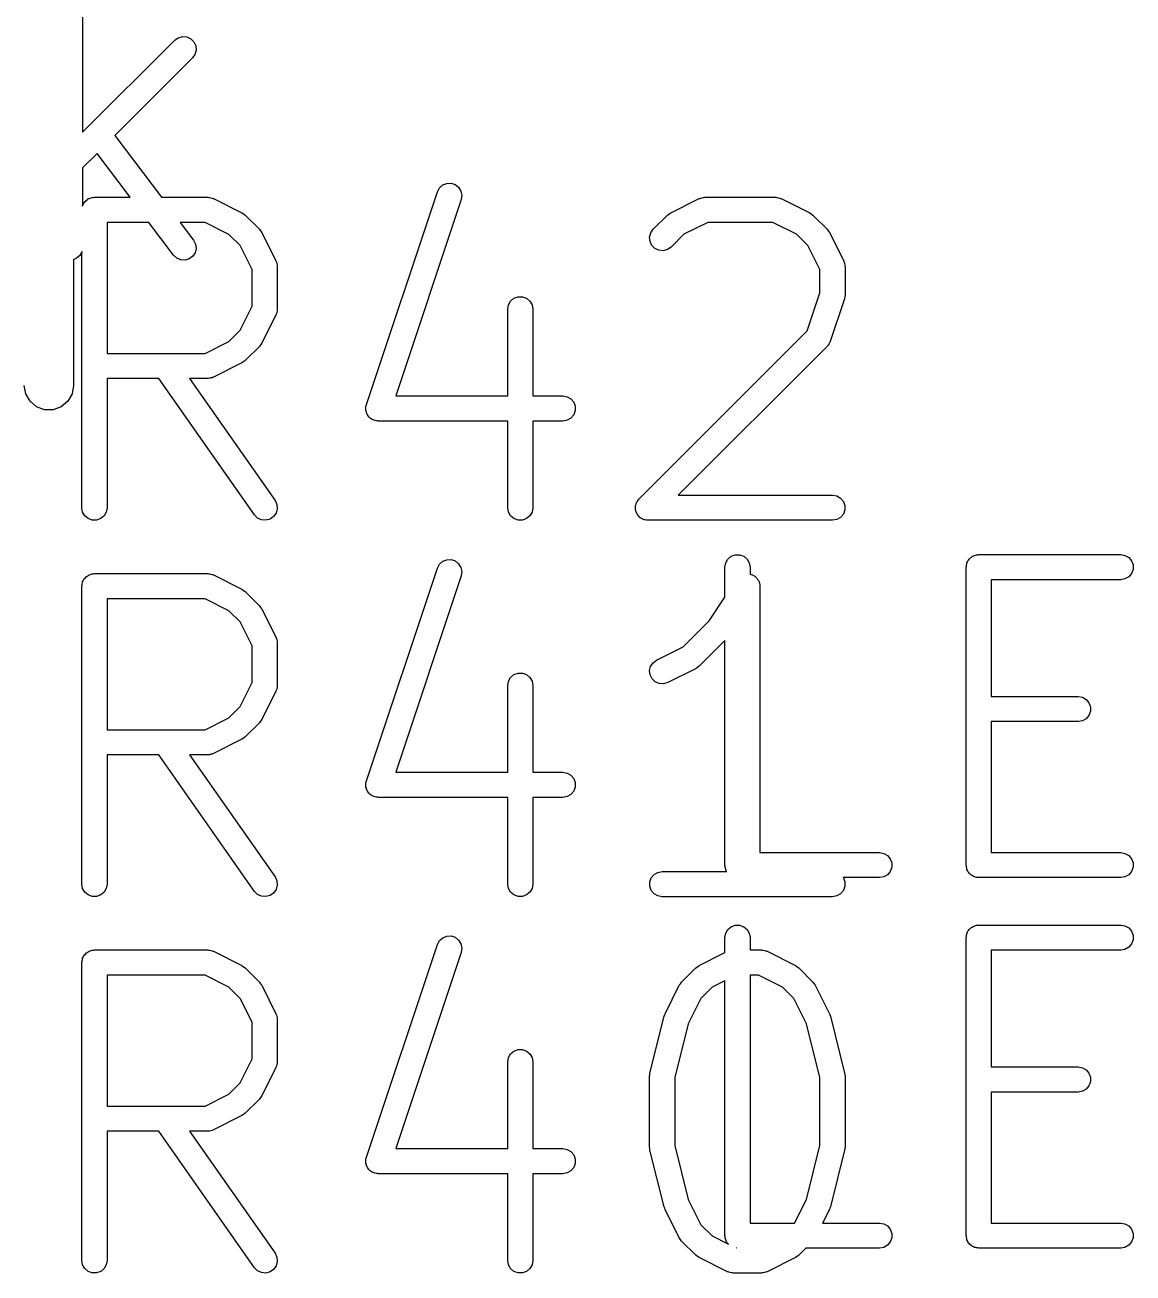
# Model space of a CAD drawing. Extents: x -2.2 to 86.5, y -78.6 to 9.2.
# Drawn here: x 64.9 to 69.39, y -46.09 to -41.04 of the extents above; entities that cross this region are included whole.
import ezdxf

# ---------------------------------------------------------------- set-up
doc = ezdxf.new("R2010")
doc.units = 0
doc.header["$MEASUREMENT"] = 0
doc.layers.add('BLACK', color=7, linetype='CONTINUOUS')

msp = doc.modelspace()

# ---------------------------------------------------------------- linework, layer by layer
at = {"layer": 'Black'}
for p, q in [((65.1362, -40.9933), (65.1362, -41.4752)), ((65.5235, -41.0922), (65.5405, -41.0876)), ((65.5405, -41.0876), (65.5581, -41.0891)), ((65.1362, -41.4752), (65.5091, -41.1023)), ((65.5091, -41.1023), (65.5235, -41.0922)), ((65.5581, -41.0891), (65.5741, -41.0966)), ((65.5741, -41.0966), (65.5866, -41.1091)), ((65.5866, -41.1091), (65.594, -41.1251)), ((65.594, -41.1251), (65.5956, -41.1426)), ((65.5809, -41.1741), (65.2673, -41.4877)), ((65.591, -41.1597), (65.5809, -41.1741)), ((65.5956, -41.1426), (65.591, -41.1597)), ((65.2673, -41.4877), (65.4553, -41.7382)), ((65.1948, -41.5603), (65.1362, -41.6189)), ((65.3283, -41.7382), (65.1948, -41.5603)), ((65.1362, -41.6189), (65.1362, -41.7738)), ((66.5808, -41.7), (66.594, -41.6883)), ((66.594, -41.6883), (66.6104, -41.6818)), ((66.6104, -41.6818), (66.628, -41.6813)), ((66.628, -41.6813), (66.6448, -41.6869)), ((66.6448, -41.6869), (66.6586, -41.6979)), ((65.1589, -41.7451), (65.163, -41.7435)), ((65.163, -41.7435), (65.1669, -41.7413)), ((65.1669, -41.7413), (65.1713, -41.7405)), ((65.1713, -41.7405), (65.1754, -41.739)), ((65.1754, -41.739), (65.1799, -41.739)), ((65.1799, -41.739), (65.1843, -41.7382)), ((65.1843, -41.7382), (65.3283, -41.7382)), ((65.4553, -41.7382), (65.6439, -41.7382)), ((65.6439, -41.7382), (65.6468, -41.7388)), ((65.6468, -41.7388), (65.6497, -41.7386)), ((65.6497, -41.7386), (65.6554, -41.7403)), ((65.6554, -41.7403), (65.6613, -41.7413)), ((65.6613, -41.7413), (65.6638, -41.7428)), ((65.6638, -41.7428), (65.6666, -41.7436)), ((65.6666, -41.7436), (65.7815, -41.8011)), ((66.2851, -42.5773), (66.5724, -41.7155)), ((66.5724, -41.7155), (66.5808, -41.7)), ((66.6586, -41.6979), (66.6678, -41.7129)), ((66.6678, -41.7129), (66.6714, -41.7302)), ((66.6714, -41.7302), (66.6688, -41.7477)), ((67.5171, -41.8011), (67.632, -41.7436)), ((67.632, -41.7436), (67.6348, -41.7428)), ((67.6348, -41.7428), (67.6373, -41.7413)), ((67.6373, -41.7413), (67.6432, -41.7403)), ((67.6432, -41.7403), (67.6489, -41.7386)), ((67.6489, -41.7386), (67.6518, -41.7388)), ((67.6518, -41.7388), (67.6547, -41.7382)), ((67.6547, -41.7382), (67.942, -41.7382)), ((67.942, -41.7382), (67.9449, -41.7388)), ((67.9449, -41.7388), (67.9478, -41.7386)), ((67.9478, -41.7386), (67.9535, -41.7403)), ((67.9535, -41.7403), (67.9594, -41.7413)), ((67.9594, -41.7413), (67.9619, -41.7428)), ((67.9619, -41.7428), (67.9647, -41.7436)), ((67.9647, -41.7436), (68.0796, -41.8011)), ((65.1362, -41.7738), (65.1365, -41.7717)), ((65.1365, -41.7717), (65.1387, -41.7678)), ((65.1387, -41.7678), (65.1403, -41.7636)), ((65.1403, -41.7636), (65.1431, -41.7602)), ((65.1431, -41.7602), (65.1453, -41.7564)), ((65.1453, -41.7564), (65.1488, -41.7535)), ((65.1488, -41.7535), (65.1516, -41.7501)), ((65.1516, -41.7501), (65.1555, -41.7479)), ((65.1555, -41.7479), (65.1589, -41.7451)), ((66.6688, -41.7477), (66.4038, -42.5426)), ((65.4045, -41.8398), (65.2351, -41.8398)), ((65.2351, -41.8398), (65.2351, -42.3702)), ((65.5043, -41.973), (65.4045, -41.8398)), ((65.5315, -41.8398), (65.5856, -41.9121)), ((65.6319, -41.8398), (65.5315, -41.8398)), ((65.7287, -41.8883), (65.6319, -41.8398)), ((65.7815, -41.8011), (65.788, -41.8059)), ((65.788, -41.8059), (65.7947, -41.8106)), ((65.7947, -41.8106), (65.8522, -41.868)), ((67.4464, -41.868), (67.5039, -41.8106)), ((67.5039, -41.8106), (67.5106, -41.8059)), ((67.5106, -41.8059), (67.5171, -41.8011)), ((67.6667, -41.8398), (67.5699, -41.8882)), ((67.93, -41.8398), (67.6667, -41.8398)), ((68.0268, -41.8882), (67.93, -41.8398)), ((68.0796, -41.8011), (68.0861, -41.8059)), ((68.0861, -41.8059), (68.0928, -41.8106)), ((68.0928, -41.8106), (68.1503, -41.868)), ((65.7745, -41.934), (65.7287, -41.8883)), ((65.8522, -41.868), (65.8568, -41.8747)), ((65.8568, -41.8747), (65.8617, -41.8812)), ((65.8617, -41.8812), (65.9191, -41.9961)), ((67.4318, -41.8995), (67.4363, -41.8825)), ((67.4363, -41.8825), (67.4464, -41.868)), ((67.5699, -41.8882), (67.5183, -41.9399)), ((68.0726, -41.934), (68.0268, -41.8882)), ((68.1503, -41.868), (68.1549, -41.8747)), ((68.1549, -41.8747), (68.1598, -41.8812)), ((68.1598, -41.8812), (68.2172, -41.9961)), ((65.5856, -41.9121), (65.5936, -41.9278)), ((65.5957, -41.9453), (65.5917, -41.9625)), ((65.5936, -41.9278), (65.5957, -41.9453)), ((65.8229, -42.0308), (65.7745, -41.934)), ((67.4333, -41.9171), (67.4318, -41.8995)), ((67.4407, -41.9331), (67.4333, -41.9171)), ((67.4532, -41.9456), (67.4407, -41.9331)), ((67.4692, -41.953), (67.4532, -41.9456)), ((67.5183, -41.9399), (67.5038, -41.95)), ((68.121, -42.0308), (68.0726, -41.934)), ((65.1108, -41.9865), (65.1, -41.9905)), ((65.1, -41.9905), (65.1, -42.5)), ((65.1243, -41.9752), (65.1108, -41.9865)), ((65.1331, -41.9599), (65.1243, -41.9752)), ((65.1335, -41.9578), (65.1331, -41.9599)), ((65.1335, -42.9955), (65.1335, -41.9578)), ((65.5172, -41.9851), (65.5043, -41.973)), ((65.5334, -41.992), (65.5172, -41.9851)), ((65.5511, -41.993), (65.5334, -41.992)), ((65.5679, -41.9879), (65.5511, -41.993)), ((65.5821, -41.9773), (65.5679, -41.9879)), ((65.5917, -41.9625), (65.5821, -41.9773)), ((65.9191, -41.9961), (65.92, -41.9989)), ((67.4868, -41.9546), (67.4692, -41.953)), ((67.5038, -41.95), (67.4868, -41.9546)), ((68.2172, -41.9961), (68.2181, -41.9989)), ((65.8229, -42.1792), (65.8229, -42.0308)), ((65.92, -41.9989), (65.9214, -42.0015)), ((65.9214, -42.0015), (65.9225, -42.0073)), ((65.9225, -42.0073), (65.9242, -42.013)), ((65.9242, -42.013), (65.924, -42.016)), ((65.924, -42.016), (65.9245, -42.0189)), ((65.9245, -42.0189), (65.9245, -42.1912)), ((68.121, -42.1255), (68.121, -42.0308)), ((68.2181, -41.9989), (68.2195, -42.0015)), ((68.2195, -42.0015), (68.2206, -42.0073)), ((68.2206, -42.0073), (68.2223, -42.013)), ((68.2223, -42.013), (68.2221, -42.016)), ((68.2221, -42.016), (68.2226, -42.0189)), ((68.2226, -42.0189), (68.2226, -42.1338)), ((66.8689, -42.1586), (66.8824, -42.1472)), ((66.8824, -42.1472), (66.899, -42.1412)), ((66.899, -42.1412), (66.9167, -42.1412)), ((66.9167, -42.1412), (66.9332, -42.1472)), ((66.9332, -42.1472), (66.9467, -42.1586)), ((68.0699, -42.2787), (68.121, -42.1255)), ((68.2212, -42.1418), (68.22, -42.1498)), ((68.2226, -42.1338), (68.2212, -42.1418)), ((65.7745, -42.276), (65.8229, -42.1792)), ((65.9242, -42.197), (65.9225, -42.2027)), ((65.9245, -42.1912), (65.924, -42.1941)), ((65.924, -42.1941), (65.9242, -42.197)), ((66.857, -42.1912), (66.8601, -42.1738)), ((66.857, -42.5426), (66.857, -42.1912)), ((66.8601, -42.1738), (66.8689, -42.1586)), ((66.9467, -42.1586), (66.9556, -42.1738)), ((66.9556, -42.1738), (66.9586, -42.1912)), ((66.9586, -42.1912), (66.9586, -42.5426)), ((68.22, -42.1498), (68.1625, -42.3222)), ((65.9191, -42.2139), (65.8617, -42.3288)), ((65.92, -42.2111), (65.9191, -42.2139)), ((65.9214, -42.2086), (65.92, -42.2111)), ((65.9225, -42.2027), (65.9214, -42.2086)), ((65.7287, -42.3218), (65.7745, -42.276)), ((67.389, -42.9596), (68.0699, -42.2787)), ((65.6319, -42.3702), (65.7287, -42.3218)), ((65.8522, -42.342), (65.7947, -42.3995)), ((65.8568, -42.3354), (65.8522, -42.342)), ((65.8617, -42.3288), (65.8568, -42.3354)), ((68.1503, -42.342), (67.5475, -42.9447)), ((68.1519, -42.3396), (68.1503, -42.342)), ((68.1541, -42.3377), (68.1519, -42.3396)), ((68.157, -42.3325), (68.1541, -42.3377)), ((68.1604, -42.3276), (68.157, -42.3325)), ((68.1611, -42.3248), (68.1604, -42.3276)), ((68.1625, -42.3222), (68.1611, -42.3248)), ((65.2351, -42.3702), (65.6319, -42.3702)), ((65.7947, -42.3995), (65.7881, -42.4041)), ((65.7815, -42.409), (65.6666, -42.4665)), ((65.7881, -42.4041), (65.7815, -42.409)), ((64.906, -42.5342), (64.9, -42.5)), ((65.1, -42.5), (65.094, -42.5342)), ((65.4451, -42.4718), (65.2351, -42.4718)), ((65.2351, -42.4718), (65.2351, -42.9955)), ((65.8321, -43.0247), (65.4451, -42.4718)), ((65.6439, -42.4718), (65.5691, -42.4718)), ((65.5691, -42.4718), (65.9153, -42.9664)), ((65.6468, -42.4713), (65.6439, -42.4718)), ((65.6497, -42.4715), (65.6468, -42.4713)), ((65.6554, -42.4698), (65.6497, -42.4715)), ((65.6613, -42.4688), (65.6554, -42.4698)), ((65.6638, -42.4673), (65.6613, -42.4688)), ((65.6666, -42.4665), (65.6638, -42.4673)), ((64.9234, -42.5643), (64.906, -42.5342)), ((65.094, -42.5342), (65.0766, -42.5643)), ((66.4038, -42.5426), (66.857, -42.5426)), ((66.9586, -42.5426), (67.0802, -42.5426)), ((67.0802, -42.5426), (67.0976, -42.5456)), ((67.0976, -42.5456), (67.1128, -42.5545)), ((64.95, -42.5866), (64.9234, -42.5643)), ((64.9826, -42.5985), (64.95, -42.5866)), ((65.0174, -42.5985), (64.9826, -42.5985)), ((65.05, -42.5866), (65.0174, -42.5985)), ((65.0766, -42.5643), (65.05, -42.5866)), ((66.2825, -42.5948), (66.2833, -42.5897)), ((66.2833, -42.5984), (66.2825, -42.5948)), ((66.2833, -42.5846), (66.2846, -42.581)), ((66.2833, -42.5897), (66.2833, -42.5846)), ((66.2833, -42.6022), (66.2833, -42.5984)), ((66.285, -42.607), (66.2833, -42.6022)), ((66.2846, -42.581), (66.2851, -42.5773)), ((67.1128, -42.5545), (67.1242, -42.568)), ((67.1242, -42.568), (67.1302, -42.5846)), ((67.1302, -42.6022), (67.1242, -42.6188)), ((67.1302, -42.5846), (67.1302, -42.6022)), ((66.2861, -42.6121), (66.285, -42.607)), ((66.288, -42.6153), (66.2861, -42.6121)), ((66.2893, -42.6188), (66.288, -42.6153)), ((66.2926, -42.6227), (66.2893, -42.6188)), ((66.2953, -42.6271), (66.2926, -42.6227)), ((66.2982, -42.6294), (66.2953, -42.6271)), ((66.3007, -42.6323), (66.2982, -42.6294)), ((66.3051, -42.6349), (66.3007, -42.6323)), ((66.3091, -42.6381), (66.3051, -42.6349)), ((66.3127, -42.6392), (66.3091, -42.6381)), ((66.3159, -42.6411), (66.3127, -42.6392)), ((66.321, -42.642), (66.3159, -42.6411)), ((66.3259, -42.6436), (66.321, -42.642)), ((66.3296, -42.6435), (66.3259, -42.6436)), ((66.3333, -42.6442), (66.3296, -42.6435)), ((66.857, -42.6442), (66.3333, -42.6442)), ((66.857, -42.9955), (66.857, -42.6442)), ((67.0802, -42.6442), (66.9586, -42.6442)), ((66.9586, -42.6442), (66.9586, -42.9955)), ((67.0976, -42.6411), (67.0802, -42.6442)), ((67.1128, -42.6323), (67.0976, -42.6411)), ((67.1242, -42.6188), (67.1128, -42.6323)), ((67.5475, -42.9447), (68.1718, -42.9447)), ((68.1718, -42.9447), (68.1892, -42.9478)), ((68.1892, -42.9478), (68.2044, -42.9566)), ((68.2044, -42.9566), (68.2158, -42.9701)), ((65.1365, -43.0129), (65.1335, -42.9955)), ((65.2351, -42.9955), (65.232, -43.0129)), ((65.9153, -42.9664), (65.9228, -42.9824)), ((65.9243, -43), (65.9197, -43.017)), ((65.9228, -42.9824), (65.9243, -43)), ((66.8601, -43.0129), (66.857, -42.9955)), ((66.9586, -42.9955), (66.9556, -43.0129)), ((67.3743, -42.9911), (67.3749, -42.989)), ((67.3749, -42.9977), (67.3743, -42.9911)), ((67.3749, -42.9867), (67.3771, -42.9805)), ((67.3749, -42.989), (67.3749, -42.9867)), ((67.3749, -43.0044), (67.3749, -42.9977)), ((67.3756, -43.0065), (67.3749, -43.0044)), ((67.3758, -43.0087), (67.3756, -43.0065)), ((67.3771, -42.9805), (67.3789, -42.9741)), ((67.3789, -42.9741), (67.3801, -42.9723)), ((67.3801, -42.9723), (67.3809, -42.9701)), ((67.3809, -42.9701), (67.3852, -42.9651)), ((67.3852, -42.9651), (67.389, -42.9596)), ((68.2158, -42.9701), (68.2218, -42.9867)), ((68.2218, -43.0044), (68.2158, -43.0209)), ((68.2218, -42.9867), (68.2218, -43.0044)), ((65.1453, -43.0282), (65.1365, -43.0129)), ((65.1589, -43.0395), (65.1453, -43.0282)), ((65.1754, -43.0456), (65.1589, -43.0395)), ((65.1931, -43.0456), (65.1754, -43.0456)), ((65.2097, -43.0395), (65.1931, -43.0456)), ((65.2232, -43.0282), (65.2097, -43.0395)), ((65.232, -43.0129), (65.2232, -43.0282)), ((65.8445, -43.0372), (65.8321, -43.0247)), ((65.8605, -43.0446), (65.8445, -43.0372)), ((65.8781, -43.0462), (65.8605, -43.0446)), ((65.8952, -43.0416), (65.8781, -43.0462)), ((65.9096, -43.0315), (65.8952, -43.0416)), ((65.9197, -43.017), (65.9096, -43.0315)), ((66.8689, -43.0282), (66.8601, -43.0129)), ((66.8824, -43.0395), (66.8689, -43.0282)), ((66.899, -43.0456), (66.8824, -43.0395)), ((66.9167, -43.0456), (66.899, -43.0456)), ((66.9332, -43.0395), (66.9167, -43.0456)), ((66.9467, -43.0282), (66.9332, -43.0395)), ((66.9556, -43.0129), (66.9467, -43.0282)), ((67.3786, -43.0147), (67.3758, -43.0087)), ((67.3809, -43.0209), (67.3786, -43.0147)), ((67.3823, -43.0227), (67.3809, -43.0209)), ((67.3833, -43.0247), (67.3823, -43.0227)), ((67.388, -43.0294), (67.3833, -43.0247)), ((67.3923, -43.0345), (67.388, -43.0294)), ((67.3942, -43.0356), (67.3923, -43.0345)), ((67.3958, -43.0372), (67.3942, -43.0356)), ((67.4018, -43.04), (67.3958, -43.0372)), ((67.4075, -43.0433), (67.4018, -43.04)), ((67.4097, -43.0437), (67.4075, -43.0433)), ((67.4118, -43.0446), (67.4097, -43.0437)), ((67.4184, -43.0452), (67.4118, -43.0446)), ((67.4249, -43.0463), (67.4184, -43.0452)), ((68.1718, -43.0463), (67.4249, -43.0463)), ((68.1892, -43.0433), (68.1718, -43.0463)), ((68.2044, -43.0345), (68.1892, -43.0433)), ((68.2158, -43.0209), (68.2044, -43.0345)), ((66.594, -43.2123), (66.6104, -43.2058)), ((66.6104, -43.2058), (66.628, -43.2053)), ((66.628, -43.2053), (66.6448, -43.2109)), ((67.7395, -43.2187), (67.7483, -43.2034)), ((67.7483, -43.2034), (67.7619, -43.1921)), ((67.7619, -43.1921), (67.7784, -43.186)), ((67.7784, -43.186), (67.7961, -43.186)), ((67.7961, -43.186), (67.8127, -43.1921)), ((67.8127, -43.1921), (67.8262, -43.2034)), ((67.8262, -43.2034), (67.835, -43.2187)), ((68.72, -43.2106), (68.7228, -43.2072)), ((68.7228, -43.2072), (68.725, -43.2034)), ((68.725, -43.2034), (68.7284, -43.2005)), ((68.7284, -43.2005), (68.7313, -43.1971)), ((68.7313, -43.1971), (68.7351, -43.1949)), ((68.7351, -43.1949), (68.7386, -43.1921)), ((68.7386, -43.1921), (68.7427, -43.1905)), ((68.7427, -43.1905), (68.7466, -43.1883)), ((68.7466, -43.1883), (68.751, -43.1875)), ((68.751, -43.1875), (68.7551, -43.186)), ((68.7551, -43.186), (68.7596, -43.186)), ((68.7596, -43.186), (68.764, -43.1852)), ((68.764, -43.1852), (69.3385, -43.1852)), ((69.3385, -43.1852), (69.3559, -43.1883)), ((69.3559, -43.1883), (69.3711, -43.1971)), ((69.3711, -43.1971), (69.3825, -43.2106)), ((66.2851, -44.1013), (66.5724, -43.2395)), ((66.5724, -43.2395), (66.5808, -43.224)), ((66.5808, -43.224), (66.594, -43.2123)), ((66.6448, -43.2109), (66.6586, -43.2219)), ((66.6586, -43.2219), (66.6678, -43.2369)), ((66.6678, -43.2369), (66.6714, -43.2542)), ((66.6714, -43.2542), (66.6688, -43.2717)), ((67.7365, -43.236), (67.7395, -43.2187)), ((67.7365, -43.3574), (67.7365, -43.236)), ((67.835, -43.2187), (67.8381, -43.236)), ((67.8381, -43.236), (67.8381, -43.2638)), ((68.7132, -43.236), (68.7139, -43.2317)), ((68.7132, -44.4425), (68.7132, -43.236)), ((68.7139, -43.2272), (68.7154, -43.2231)), ((68.7139, -43.2317), (68.7139, -43.2272)), ((68.7154, -43.2231), (68.7162, -43.2187)), ((68.7162, -43.2187), (68.7184, -43.2148)), ((68.7184, -43.2148), (68.72, -43.2106)), ((69.3825, -43.2106), (69.3885, -43.2272)), ((69.3885, -43.2449), (69.3825, -43.2614)), ((69.3885, -43.2272), (69.3885, -43.2449)), ((65.1335, -43.313), (65.1342, -43.3087)), ((65.1342, -43.3042), (65.1358, -43.3001)), ((65.1342, -43.3087), (65.1342, -43.3042)), ((65.1358, -43.3001), (65.1365, -43.2957)), ((65.1365, -43.2957), (65.1387, -43.2918)), ((65.1387, -43.2918), (65.1403, -43.2876)), ((65.1403, -43.2876), (65.1431, -43.2842)), ((65.1431, -43.2842), (65.1453, -43.2804)), ((65.1453, -43.2804), (65.1488, -43.2775)), ((65.1488, -43.2775), (65.1516, -43.2741)), ((65.1516, -43.2741), (65.1555, -43.2719)), ((65.1555, -43.2719), (65.1589, -43.2691)), ((65.1589, -43.2691), (65.163, -43.2675)), ((65.163, -43.2675), (65.1669, -43.2653)), ((65.1669, -43.2653), (65.1713, -43.2645)), ((65.1713, -43.2645), (65.1754, -43.263)), ((65.1754, -43.263), (65.1799, -43.263)), ((65.1799, -43.263), (65.1843, -43.2622)), ((65.1843, -43.2622), (65.6439, -43.2622)), ((65.6439, -43.2622), (65.6468, -43.2628)), ((65.6468, -43.2628), (65.6497, -43.2626)), ((65.6497, -43.2626), (65.6554, -43.2643)), ((65.6554, -43.2643), (65.6613, -43.2653)), ((65.6613, -43.2653), (65.6638, -43.2668)), ((65.6638, -43.2668), (65.6666, -43.2676)), ((65.6666, -43.2676), (65.7815, -43.3251)), ((66.6688, -43.2717), (66.4038, -44.0666)), ((67.8381, -43.2638), (67.8416, -43.2651)), ((67.8416, -43.2651), (67.8475, -43.2665)), ((67.8475, -43.2665), (67.8498, -43.2681)), ((67.8498, -43.2681), (67.8525, -43.2691)), ((67.8525, -43.2691), (67.8571, -43.273)), ((67.8571, -43.273), (67.8622, -43.2763)), ((67.8622, -43.2763), (67.8638, -43.2786)), ((67.8638, -43.2786), (67.866, -43.2804)), ((67.866, -43.2804), (67.869, -43.2856)), ((67.869, -43.2856), (67.8726, -43.2905)), ((67.8726, -43.2905), (67.8734, -43.2932)), ((67.8734, -43.2932), (67.8748, -43.2957)), ((67.8748, -43.2957), (67.8759, -43.3016)), ((67.8759, -43.3016), (67.8776, -43.3075)), ((67.8776, -43.3075), (67.8774, -43.3103)), ((67.8774, -43.3103), (67.8779, -43.313)), ((69.3385, -43.2868), (68.8148, -43.2868)), ((68.8148, -43.2868), (68.8148, -43.7598)), ((69.3559, -43.2838), (69.3385, -43.2868)), ((69.3711, -43.275), (69.3559, -43.2838)), ((69.3825, -43.2614), (69.3711, -43.275)), ((65.1335, -44.5195), (65.1335, -43.313)), ((65.7815, -43.3251), (65.788, -43.3299)), ((65.788, -43.3299), (65.7947, -43.3346)), ((65.7947, -43.3346), (65.8522, -43.392)), ((67.6727, -43.453), (67.7365, -43.3574)), ((67.8779, -43.313), (67.8779, -44.3917)), ((65.2351, -43.3638), (65.2351, -43.8942)), ((65.6319, -43.3638), (65.2351, -43.3638)), ((65.7287, -43.4123), (65.6319, -43.3638)), ((65.7745, -43.458), (65.7287, -43.4123)), ((65.8522, -43.392), (65.8568, -43.3987)), ((65.8568, -43.3987), (65.8617, -43.4052)), ((65.8617, -43.4052), (65.9191, -43.5201)), ((65.8229, -43.5548), (65.7745, -43.458)), ((67.5672, -43.5586), (67.6727, -43.453)), ((65.8229, -43.7032), (65.8229, -43.5548)), ((65.9191, -43.5201), (65.92, -43.5229)), ((65.92, -43.5229), (65.9214, -43.5255)), ((65.9214, -43.5255), (65.9225, -43.5313)), ((65.9225, -43.5313), (65.9242, -43.537)), ((65.9242, -43.537), (65.924, -43.54)), ((65.924, -43.54), (65.9245, -43.5429)), ((65.9245, -43.5429), (65.9245, -43.7152)), ((67.4596, -43.6123), (67.5672, -43.5586)), ((67.7365, -43.533), (67.6332, -43.6362)), ((67.7365, -44.4425), (67.7365, -43.533)), ((67.4455, -43.6228), (67.4596, -43.6123)), ((66.8824, -43.6712), (66.899, -43.6652)), ((66.899, -43.6652), (66.9167, -43.6652)), ((66.9167, -43.6652), (66.9332, -43.6712)), ((67.4316, -43.6547), (67.4357, -43.6376)), ((67.4337, -43.6722), (67.4316, -43.6547)), ((67.4357, -43.6376), (67.4455, -43.6228)), ((67.62, -43.6457), (67.5051, -43.7032)), ((67.6265, -43.6409), (67.62, -43.6457)), ((67.6332, -43.6362), (67.6265, -43.6409)), ((65.7745, -43.8), (65.8229, -43.7032)), ((65.9245, -43.7152), (65.924, -43.7181)), ((66.857, -43.7152), (66.8601, -43.6978)), ((66.857, -44.0666), (66.857, -43.7152)), ((66.8601, -43.6978), (66.8689, -43.6826)), ((66.8689, -43.6826), (66.8824, -43.6712)), ((66.9332, -43.6712), (66.9467, -43.6826)), ((66.9467, -43.6826), (66.9556, -43.6978)), ((66.9556, -43.6978), (66.9586, -43.7152)), ((66.9586, -43.7152), (66.9586, -44.0666)), ((67.4416, -43.688), (67.4337, -43.6722)), ((67.4544, -43.7002), (67.4416, -43.688)), ((67.4706, -43.7072), (67.4544, -43.7002)), ((67.4882, -43.7082), (67.4706, -43.7072)), ((67.5051, -43.7032), (67.4882, -43.7082)), ((65.9191, -43.7379), (65.8617, -43.8528)), ((65.92, -43.7351), (65.9191, -43.7379)), ((65.9214, -43.7326), (65.92, -43.7351)), ((65.9225, -43.7267), (65.9214, -43.7326)), ((65.9242, -43.721), (65.9225, -43.7267)), ((65.924, -43.7181), (65.9242, -43.721)), ((68.8148, -43.7598), (69.1661, -43.7598)), ((69.1661, -43.7598), (69.1835, -43.7628)), ((69.1835, -43.7628), (69.1988, -43.7717)), ((65.7287, -43.8458), (65.7745, -43.8)), ((69.1988, -43.7717), (69.2101, -43.7852)), ((69.2101, -43.7852), (69.2161, -43.8017)), ((69.2161, -43.8017), (69.2161, -43.8194)), ((65.6319, -43.8942), (65.7287, -43.8458)), ((65.8522, -43.866), (65.7947, -43.9235)), ((65.8568, -43.8594), (65.8522, -43.866)), ((65.8617, -43.8528), (65.8568, -43.8594)), ((69.1661, -43.8614), (68.8148, -43.8614)), ((68.8148, -43.8614), (68.8148, -44.3917)), ((69.1835, -43.8583), (69.1661, -43.8614)), ((69.1988, -43.8495), (69.1835, -43.8583)), ((69.2101, -43.836), (69.1988, -43.8495)), ((69.2161, -43.8194), (69.2101, -43.836)), ((65.2351, -43.8942), (65.6319, -43.8942)), ((65.7815, -43.933), (65.6666, -43.9905)), ((65.7881, -43.9281), (65.7815, -43.933)), ((65.7947, -43.9235), (65.7881, -43.9281)), ((65.4451, -43.9958), (65.2351, -43.9958)), ((65.2351, -43.9958), (65.2351, -44.5195)), ((65.8321, -44.5487), (65.4451, -43.9958)), ((65.6439, -43.9958), (65.5691, -43.9958)), ((65.5691, -43.9958), (65.9153, -44.4904)), ((65.6468, -43.9953), (65.6439, -43.9958)), ((65.6497, -43.9955), (65.6468, -43.9953)), ((65.6554, -43.9938), (65.6497, -43.9955)), ((65.6613, -43.9928), (65.6554, -43.9938)), ((65.6638, -43.9913), (65.6613, -43.9928)), ((65.6666, -43.9905), (65.6638, -43.9913)), ((66.4038, -44.0666), (66.857, -44.0666)), ((66.9586, -44.0666), (67.0802, -44.0666)), ((67.0802, -44.0666), (67.0976, -44.0696)), ((66.2825, -44.1188), (66.2833, -44.1137)), ((66.2833, -44.1224), (66.2825, -44.1188)), ((66.2833, -44.1086), (66.2846, -44.105)), ((66.2833, -44.1137), (66.2833, -44.1086)), ((66.2846, -44.105), (66.2851, -44.1013)), ((67.0976, -44.0696), (67.1128, -44.0785)), ((67.1128, -44.0785), (67.1242, -44.092)), ((67.1242, -44.092), (67.1302, -44.1086)), ((67.1302, -44.1086), (67.1302, -44.1262)), ((66.2833, -44.1262), (66.2833, -44.1224)), ((66.285, -44.131), (66.2833, -44.1262)), ((66.2861, -44.1361), (66.285, -44.131)), ((66.288, -44.1393), (66.2861, -44.1361)), ((66.2893, -44.1428), (66.288, -44.1393)), ((66.2926, -44.1467), (66.2893, -44.1428)), ((66.2953, -44.1511), (66.2926, -44.1467)), ((66.2982, -44.1534), (66.2953, -44.1511)), ((66.3007, -44.1563), (66.2982, -44.1534)), ((66.3051, -44.1589), (66.3007, -44.1563)), ((66.3091, -44.1621), (66.3051, -44.1589)), ((66.3127, -44.1632), (66.3091, -44.1621)), ((66.3159, -44.1651), (66.3127, -44.1632)), ((66.321, -44.166), (66.3159, -44.1651)), ((66.3259, -44.1676), (66.321, -44.166)), ((66.3296, -44.1675), (66.3259, -44.1676)), ((66.3333, -44.1682), (66.3296, -44.1675)), ((66.857, -44.1682), (66.3333, -44.1682)), ((66.857, -44.5195), (66.857, -44.1682)), ((67.0802, -44.1682), (66.9586, -44.1682)), ((66.9586, -44.1682), (66.9586, -44.5195)), ((67.0976, -44.1651), (67.0802, -44.1682)), ((67.1128, -44.1563), (67.0976, -44.1651)), ((67.1242, -44.1428), (67.1128, -44.1563)), ((67.1302, -44.1262), (67.1242, -44.1428)), ((67.8779, -44.3917), (68.3618, -44.3917)), ((68.3618, -44.3917), (68.3792, -44.3948)), ((68.3792, -44.3948), (68.3944, -44.4036)), ((68.3944, -44.4036), (68.4058, -44.4171)), ((68.4058, -44.4171), (68.4118, -44.4337)), ((68.8148, -44.3917), (69.3385, -44.3917)), ((69.3385, -44.3917), (69.3559, -44.3948)), ((69.3559, -44.3948), (69.3711, -44.4036)), ((69.3711, -44.4036), (69.3825, -44.4171)), ((69.3825, -44.4171), (69.3885, -44.4337)), ((67.4497, -44.4806), (67.465, -44.4718)), ((67.465, -44.4718), (67.4824, -44.4687)), ((67.4824, -44.4687), (67.7439, -44.4687)), ((67.7372, -44.4469), (67.7365, -44.4425)), ((67.7372, -44.4514), (67.7372, -44.4469)), ((67.7388, -44.4555), (67.7372, -44.4514)), ((67.7395, -44.4599), (67.7388, -44.4555)), ((67.7417, -44.4638), (67.7395, -44.4599)), ((67.7433, -44.4679), (67.7417, -44.4638)), ((67.7439, -44.4687), (67.7433, -44.4679)), ((68.4058, -44.4679), (68.3944, -44.4815)), ((68.4118, -44.4514), (68.4058, -44.4679)), ((68.4118, -44.4337), (68.4118, -44.4514)), ((68.7139, -44.4469), (68.7132, -44.4425)), ((68.7139, -44.4514), (68.7139, -44.4469)), ((68.7154, -44.4555), (68.7139, -44.4514)), ((68.7162, -44.4599), (68.7154, -44.4555)), ((68.7184, -44.4638), (68.7162, -44.4599)), ((68.72, -44.4679), (68.7184, -44.4638)), ((68.7228, -44.4714), (68.72, -44.4679)), ((68.725, -44.4752), (68.7228, -44.4714)), ((69.3825, -44.4679), (69.3711, -44.4815)), ((69.3885, -44.4514), (69.3825, -44.4679)), ((69.3885, -44.4337), (69.3885, -44.4514)), ((65.1365, -44.5369), (65.1335, -44.5195)), ((65.2351, -44.5195), (65.232, -44.5369)), ((65.9153, -44.4904), (65.9228, -44.5064)), ((65.9243, -44.524), (65.9197, -44.541)), ((65.9228, -44.5064), (65.9243, -44.524)), ((66.8601, -44.5369), (66.857, -44.5195)), ((66.9586, -44.5195), (66.9556, -44.5369)), ((67.4323, -44.5107), (67.4384, -44.4941)), ((67.4323, -44.5284), (67.4323, -44.5107)), ((67.4384, -44.4941), (67.4497, -44.4806)), ((68.3618, -44.4933), (68.2151, -44.4933)), ((68.2151, -44.4933), (68.2158, -44.4941)), ((68.2158, -44.4941), (68.2218, -44.5107)), ((68.2218, -44.5107), (68.2218, -44.5284)), ((68.3792, -44.4903), (68.3618, -44.4933)), ((68.3944, -44.4815), (68.3792, -44.4903)), ((68.7284, -44.4781), (68.725, -44.4752)), ((68.7313, -44.4815), (68.7284, -44.4781)), ((68.7351, -44.4837), (68.7313, -44.4815)), ((68.7386, -44.4865), (68.7351, -44.4837)), ((68.7427, -44.4881), (68.7386, -44.4865)), ((68.7466, -44.4903), (68.7427, -44.4881)), ((68.751, -44.4911), (68.7466, -44.4903)), ((68.7551, -44.4926), (68.751, -44.4911)), ((68.7596, -44.4926), (68.7551, -44.4926)), ((68.764, -44.4933), (68.7596, -44.4926)), ((69.3385, -44.4933), (68.764, -44.4933)), ((69.3559, -44.4903), (69.3385, -44.4933)), ((69.3711, -44.4815), (69.3559, -44.4903)), ((65.1453, -44.5522), (65.1365, -44.5369)), ((65.1589, -44.5635), (65.1453, -44.5522)), ((65.1754, -44.5696), (65.1589, -44.5635)), ((65.1931, -44.5696), (65.1754, -44.5696)), ((65.2097, -44.5635), (65.1931, -44.5696)), ((65.2232, -44.5522), (65.2097, -44.5635)), ((65.232, -44.5369), (65.2232, -44.5522)), ((65.8445, -44.5612), (65.8321, -44.5487)), ((65.8605, -44.5686), (65.8445, -44.5612)), ((65.8781, -44.5702), (65.8605, -44.5686)), ((65.8952, -44.5656), (65.8781, -44.5702)), ((65.9096, -44.5555), (65.8952, -44.5656)), ((65.9197, -44.541), (65.9096, -44.5555)), ((66.8689, -44.5522), (66.8601, -44.5369)), ((66.8824, -44.5635), (66.8689, -44.5522)), ((66.899, -44.5696), (66.8824, -44.5635)), ((66.9167, -44.5696), (66.899, -44.5696)), ((66.9332, -44.5635), (66.9167, -44.5696)), ((66.9467, -44.5522), (66.9332, -44.5635)), ((66.9556, -44.5369), (66.9467, -44.5522)), ((67.4384, -44.5449), (67.4323, -44.5284)), ((67.4497, -44.5585), (67.4384, -44.5449)), ((67.465, -44.5673), (67.4497, -44.5585)), ((67.4824, -44.5703), (67.465, -44.5673)), ((68.1718, -44.5703), (67.4824, -44.5703)), ((68.1892, -44.5673), (68.1718, -44.5703)), ((68.2044, -44.5585), (68.1892, -44.5673)), ((68.2158, -44.5449), (68.2044, -44.5585)), ((68.2218, -44.5284), (68.2158, -44.5449)), ((67.7365, -44.736), (67.7395, -44.7187)), ((67.7395, -44.7187), (67.7483, -44.7034)), ((67.7483, -44.7034), (67.7619, -44.6921)), ((67.7619, -44.6921), (67.7784, -44.686)), ((67.7784, -44.686), (67.7961, -44.686)), ((67.7961, -44.686), (67.8127, -44.6921)), ((67.8127, -44.6921), (67.8262, -44.7034)), ((67.8262, -44.7034), (67.835, -44.7187)), ((67.835, -44.7187), (67.8381, -44.736)), ((68.7139, -44.7272), (68.7154, -44.7231)), ((68.7154, -44.7231), (68.7162, -44.7187)), ((68.7162, -44.7187), (68.7184, -44.7148)), ((68.7184, -44.7148), (68.72, -44.7106)), ((68.72, -44.7106), (68.7228, -44.7072)), ((68.7228, -44.7072), (68.725, -44.7034)), ((68.725, -44.7034), (68.7284, -44.7005)), ((68.7284, -44.7005), (68.7313, -44.6971)), ((68.7313, -44.6971), (68.7351, -44.6949)), ((68.7351, -44.6949), (68.7386, -44.6921)), ((68.7386, -44.6921), (68.7427, -44.6905)), ((68.7427, -44.6905), (68.7466, -44.6883)), ((68.7466, -44.6883), (68.751, -44.6875)), ((68.751, -44.6875), (68.7551, -44.686)), ((68.7551, -44.686), (68.7596, -44.686)), ((68.7596, -44.686), (68.764, -44.6852)), ((68.764, -44.6852), (69.3385, -44.6852)), ((69.3385, -44.6852), (69.3559, -44.6883)), ((69.3559, -44.6883), (69.3711, -44.6971)), ((69.3711, -44.6971), (69.3825, -44.7106)), ((69.3825, -44.7106), (69.3885, -44.7272)), ((66.2851, -45.6253), (66.5724, -44.7635)), ((66.5724, -44.7635), (66.5808, -44.748)), ((66.5808, -44.748), (66.594, -44.7363)), ((66.594, -44.7363), (66.6104, -44.7298)), ((66.6104, -44.7298), (66.628, -44.7293)), ((66.628, -44.7293), (66.6448, -44.7349)), ((66.6448, -44.7349), (66.6586, -44.7459)), ((66.6586, -44.7459), (66.6678, -44.7609)), ((66.6678, -44.7609), (66.6714, -44.7782)), ((67.7365, -44.7968), (67.7365, -44.736)), ((67.8381, -44.736), (67.8381, -44.7862)), ((68.7132, -44.736), (68.7139, -44.7317)), ((68.7132, -45.9425), (68.7132, -44.736)), ((68.7139, -44.7317), (68.7139, -44.7272)), ((69.3711, -44.775), (69.3559, -44.7838)), ((69.3825, -44.7614), (69.3711, -44.775)), ((69.3885, -44.7449), (69.3825, -44.7614)), ((69.3885, -44.7272), (69.3885, -44.7449)), ((65.1342, -44.8282), (65.1358, -44.8241)), ((65.1358, -44.8241), (65.1365, -44.8197)), ((65.1365, -44.8197), (65.1387, -44.8158)), ((65.1387, -44.8158), (65.1403, -44.8116)), ((65.1403, -44.8116), (65.1431, -44.8082)), ((65.1431, -44.8082), (65.1453, -44.8044)), ((65.1453, -44.8044), (65.1488, -44.8015)), ((65.1488, -44.8015), (65.1516, -44.7981)), ((65.1516, -44.7981), (65.1555, -44.7959)), ((65.1555, -44.7959), (65.1589, -44.7931)), ((65.1589, -44.7931), (65.163, -44.7915)), ((65.163, -44.7915), (65.1669, -44.7893)), ((65.1669, -44.7893), (65.1713, -44.7885)), ((65.1713, -44.7885), (65.1754, -44.787)), ((65.1754, -44.787), (65.1799, -44.787)), ((65.1799, -44.787), (65.1843, -44.7862)), ((65.1843, -44.7862), (65.6439, -44.7862)), ((65.6439, -44.7862), (65.6468, -44.7868)), ((65.6468, -44.7868), (65.6497, -44.7866)), ((65.6497, -44.7866), (65.6554, -44.7883)), ((65.6554, -44.7883), (65.6613, -44.7893)), ((65.6613, -44.7893), (65.6638, -44.7908)), ((65.6638, -44.7908), (65.6666, -44.7916)), ((65.6666, -44.7916), (65.7815, -44.8491)), ((66.6688, -44.7957), (66.4038, -45.5906)), ((66.6714, -44.7782), (66.6688, -44.7957)), ((67.632, -44.8491), (67.7365, -44.7968)), ((67.8381, -44.7862), (67.8845, -44.7862)), ((67.8845, -44.7862), (67.8874, -44.7868)), ((67.8874, -44.7868), (67.8903, -44.7866)), ((67.8903, -44.7866), (67.896, -44.7883)), ((67.896, -44.7883), (67.9019, -44.7893)), ((67.9019, -44.7893), (67.9044, -44.7908)), ((67.9044, -44.7908), (67.9072, -44.7916)), ((67.9072, -44.7916), (68.0221, -44.8491)), ((69.3385, -44.7868), (68.8148, -44.7868)), ((68.8148, -44.7868), (68.8148, -45.2598)), ((69.3559, -44.7838), (69.3385, -44.7868)), ((65.1335, -44.837), (65.1342, -44.8327)), ((65.1335, -46.0435), (65.1335, -44.837)), ((65.1342, -44.8327), (65.1342, -44.8282)), ((65.7815, -44.8491), (65.788, -44.8539)), ((65.788, -44.8539), (65.7947, -44.8586)), ((65.7947, -44.8586), (65.8522, -44.916)), ((67.5613, -44.916), (67.6188, -44.8586)), ((67.6188, -44.8586), (67.6255, -44.8539)), ((67.6255, -44.8539), (67.632, -44.8491)), ((68.0221, -44.8491), (68.0287, -44.8539)), ((68.0287, -44.8539), (68.0353, -44.8586)), ((68.0353, -44.8586), (68.0928, -44.916)), ((65.2351, -44.8878), (65.2351, -45.4182)), ((65.6319, -44.8878), (65.2351, -44.8878)), ((65.7287, -44.9363), (65.6319, -44.8878)), ((65.8522, -44.916), (65.8568, -44.9227)), ((65.8568, -44.9227), (65.8617, -44.9292)), ((67.5518, -44.9292), (67.5567, -44.9227)), ((67.5567, -44.9227), (67.5613, -44.916)), ((67.7365, -44.9104), (67.6848, -44.9363)), ((67.7365, -45.9425), (67.7365, -44.9104)), ((67.8381, -44.8878), (67.8381, -45.8917)), ((67.8725, -44.8878), (67.8381, -44.8878)), ((67.9693, -44.9363), (67.8725, -44.8878)), ((68.0928, -44.916), (68.0975, -44.9227)), ((68.0975, -44.9227), (68.1023, -44.9292)), ((65.7745, -44.982), (65.7287, -44.9363)), ((65.8617, -44.9292), (65.9191, -45.0441)), ((67.4944, -45.0441), (67.5518, -44.9292)), ((67.6848, -44.9363), (67.639, -44.982)), ((68.0151, -44.982), (67.9693, -44.9363)), ((68.1023, -44.9292), (68.1598, -45.0441)), ((65.8229, -45.0788), (65.7745, -44.982)), ((67.639, -44.982), (67.5877, -45.0846)), ((68.0664, -45.0846), (68.0151, -44.982)), ((65.8229, -45.2272), (65.8229, -45.0788)), ((65.9191, -45.0441), (65.92, -45.0469)), ((65.92, -45.0469), (65.9214, -45.0495)), ((65.9214, -45.0495), (65.9225, -45.0553)), ((65.9225, -45.0553), (65.9242, -45.061)), ((65.9242, -45.061), (65.924, -45.064)), ((65.924, -45.064), (65.9245, -45.0669)), ((65.9245, -45.0669), (65.9245, -45.2392)), ((67.4331, -45.2843), (67.4905, -45.0545)), ((67.4905, -45.0545), (67.4928, -45.0495)), ((67.4928, -45.0495), (67.4944, -45.0441)), ((68.1598, -45.0441), (68.1614, -45.0495)), ((68.1614, -45.0495), (68.1636, -45.0545)), ((68.1636, -45.0545), (68.2211, -45.2843)), ((67.5877, -45.0846), (67.5332, -45.3029)), ((68.121, -45.3029), (68.0664, -45.0846)), ((65.7745, -45.324), (65.8229, -45.2272)), ((66.857, -45.2392), (66.8601, -45.2218)), ((66.8601, -45.2218), (66.8689, -45.2066)), ((66.8689, -45.2066), (66.8824, -45.1952)), ((66.8824, -45.1952), (66.899, -45.1892)), ((66.899, -45.1892), (66.9167, -45.1892)), ((66.9167, -45.1892), (66.9332, -45.1952)), ((66.9332, -45.1952), (66.9467, -45.2066)), ((66.9467, -45.2066), (66.9556, -45.2218)), ((66.9556, -45.2218), (66.9586, -45.2392)), ((65.9191, -45.2619), (65.8617, -45.3768)), ((65.92, -45.2591), (65.9191, -45.2619)), ((65.9214, -45.2566), (65.92, -45.2591)), ((65.9225, -45.2507), (65.9214, -45.2566)), ((65.9242, -45.245), (65.9225, -45.2507)), ((65.9245, -45.2392), (65.924, -45.2421)), ((65.924, -45.2421), (65.9242, -45.245)), ((66.857, -45.5906), (66.857, -45.2392)), ((66.9586, -45.2392), (66.9586, -45.5906)), ((68.8148, -45.2598), (69.1661, -45.2598)), ((69.1661, -45.2598), (69.1835, -45.2628)), ((69.1835, -45.2628), (69.1988, -45.2717)), ((69.1988, -45.2717), (69.2101, -45.2852)), ((65.7287, -45.3698), (65.7745, -45.324)), ((67.4316, -45.2967), (67.4326, -45.2905)), ((67.4316, -45.5839), (67.4316, -45.2967)), ((67.4326, -45.2905), (67.4331, -45.2843)), ((67.5332, -45.3029), (67.5332, -45.5777)), ((68.121, -45.5777), (68.121, -45.3029)), ((68.2211, -45.2843), (68.2215, -45.2905)), ((68.2215, -45.2905), (68.2226, -45.2967)), ((68.2226, -45.2967), (68.2226, -45.5839)), ((69.2101, -45.2852), (69.2161, -45.3017)), ((69.2161, -45.3194), (69.2101, -45.336)), ((69.2161, -45.3017), (69.2161, -45.3194)), ((65.6319, -45.4182), (65.7287, -45.3698)), ((65.8568, -45.3834), (65.8522, -45.39)), ((65.8617, -45.3768), (65.8568, -45.3834)), ((69.1661, -45.3614), (68.8148, -45.3614)), ((68.8148, -45.3614), (68.8148, -45.8917)), ((69.1835, -45.3583), (69.1661, -45.3614)), ((69.1988, -45.3495), (69.1835, -45.3583)), ((69.2101, -45.336), (69.1988, -45.3495)), ((65.2351, -45.4182), (65.6319, -45.4182)), ((65.8522, -45.39), (65.7947, -45.4475)), ((65.7815, -45.457), (65.6666, -45.5145)), ((65.7881, -45.4521), (65.7815, -45.457)), ((65.7947, -45.4475), (65.7881, -45.4521)), ((65.4451, -45.5198), (65.2351, -45.5198)), ((65.2351, -45.5198), (65.2351, -46.0435)), ((65.8321, -46.0727), (65.4451, -45.5198)), ((65.6439, -45.5198), (65.5691, -45.5198)), ((65.5691, -45.5198), (65.9153, -46.0144)), ((65.6468, -45.5193), (65.6439, -45.5198)), ((65.6497, -45.5195), (65.6468, -45.5193)), ((65.6554, -45.5178), (65.6497, -45.5195)), ((65.6613, -45.5168), (65.6554, -45.5178)), ((65.6638, -45.5153), (65.6613, -45.5168)), ((65.6666, -45.5145), (65.6638, -45.5153)), ((67.4326, -45.5901), (67.4316, -45.5839)), ((67.5332, -45.5777), (67.5877, -45.796)), ((68.0664, -45.796), (68.121, -45.5777)), ((68.2226, -45.5839), (68.2215, -45.5901)), ((66.2833, -45.6326), (66.2846, -45.629)), ((66.2833, -45.6377), (66.2833, -45.6326)), ((66.2846, -45.629), (66.2851, -45.6253)), ((66.4038, -45.5906), (66.857, -45.5906)), ((66.9586, -45.5906), (67.0802, -45.5906)), ((67.0802, -45.5906), (67.0976, -45.5936)), ((67.0976, -45.5936), (67.1128, -45.6025)), ((67.1128, -45.6025), (67.1242, -45.616)), ((67.1242, -45.616), (67.1302, -45.6326)), ((67.1302, -45.6326), (67.1302, -45.6502)), ((67.4331, -45.5962), (67.4326, -45.5901)), ((67.4905, -45.8261), (67.4331, -45.5962)), ((68.2211, -45.5962), (68.1636, -45.8261)), ((68.2215, -45.5901), (68.2211, -45.5962)), ((66.2825, -45.6428), (66.2833, -45.6377)), ((66.2833, -45.6464), (66.2825, -45.6428)), ((66.2833, -45.6502), (66.2833, -45.6464)), ((66.285, -45.655), (66.2833, -45.6502)), ((66.2861, -45.6601), (66.285, -45.655)), ((66.288, -45.6633), (66.2861, -45.6601)), ((66.2893, -45.6668), (66.288, -45.6633)), ((66.2926, -45.6707), (66.2893, -45.6668)), ((66.2953, -45.6751), (66.2926, -45.6707)), ((66.2982, -45.6774), (66.2953, -45.6751)), ((66.3007, -45.6803), (66.2982, -45.6774)), ((66.3051, -45.6829), (66.3007, -45.6803)), ((66.3091, -45.6861), (66.3051, -45.6829)), ((66.3127, -45.6872), (66.3091, -45.6861)), ((67.1128, -45.6803), (67.0976, -45.6891)), ((67.1242, -45.6668), (67.1128, -45.6803)), ((67.1302, -45.6502), (67.1242, -45.6668)), ((66.3159, -45.6891), (66.3127, -45.6872)), ((66.321, -45.69), (66.3159, -45.6891)), ((66.3259, -45.6916), (66.321, -45.69)), ((66.3296, -45.6915), (66.3259, -45.6916)), ((66.3333, -45.6922), (66.3296, -45.6915)), ((66.857, -45.6922), (66.3333, -45.6922)), ((66.857, -46.0435), (66.857, -45.6922)), ((67.0802, -45.6922), (66.9586, -45.6922)), ((66.9586, -45.6922), (66.9586, -46.0435)), ((67.0976, -45.6891), (67.0802, -45.6922)), ((67.4928, -45.8311), (67.4905, -45.8261)), ((67.4944, -45.8365), (67.4928, -45.8311)), ((67.5518, -45.9514), (67.4944, -45.8365)), ((67.5877, -45.796), (67.639, -45.8986)), ((68.0185, -45.8917), (68.0664, -45.796)), ((68.1598, -45.8365), (68.1321, -45.8917)), ((68.1614, -45.8311), (68.1598, -45.8365)), ((68.1636, -45.8261), (68.1614, -45.8311)), ((67.639, -45.8986), (67.6848, -45.9443)), ((67.8381, -45.8917), (68.0185, -45.8917)), ((68.1321, -45.8917), (68.3618, -45.8917)), ((68.3618, -45.8917), (68.3792, -45.8948)), ((68.3792, -45.8948), (68.3944, -45.9036)), ((68.3944, -45.9036), (68.4058, -45.9171)), ((68.4058, -45.9171), (68.4118, -45.9337)), ((68.4118, -45.9337), (68.4118, -45.9514)), ((68.8148, -45.8917), (69.3385, -45.8917)), ((69.3385, -45.8917), (69.3559, -45.8948)), ((69.3559, -45.8948), (69.3711, -45.9036)), ((69.3711, -45.9036), (69.3825, -45.9171)), ((69.3825, -45.9171), (69.3885, -45.9337)), ((69.3885, -45.9337), (69.3885, -45.9514)), ((67.5567, -45.9579), (67.5518, -45.9514)), ((67.5613, -45.9646), (67.5567, -45.9579)), ((67.6188, -46.022), (67.5613, -45.9646)), ((67.6848, -45.9443), (67.751, -45.9775)), ((67.7372, -45.9469), (67.7365, -45.9425)), ((67.7372, -45.9514), (67.7372, -45.9469)), ((67.7388, -45.9555), (67.7372, -45.9514)), ((67.7395, -45.9599), (67.7388, -45.9555)), ((67.7417, -45.9638), (67.7395, -45.9599)), ((67.7433, -45.9679), (67.7417, -45.9638)), ((67.7461, -45.9714), (67.7433, -45.9679)), ((67.7483, -45.9752), (67.7461, -45.9714)), ((67.751, -45.9775), (67.7483, -45.9752)), ((68.3944, -45.9815), (68.3792, -45.9903)), ((68.4058, -45.9679), (68.3944, -45.9815)), ((68.4118, -45.9514), (68.4058, -45.9679)), ((68.7139, -45.9469), (68.7132, -45.9425)), ((68.7139, -45.9514), (68.7139, -45.9469)), ((68.7154, -45.9555), (68.7139, -45.9514)), ((68.7162, -45.9599), (68.7154, -45.9555)), ((68.7184, -45.9638), (68.7162, -45.9599)), ((68.72, -45.9679), (68.7184, -45.9638)), ((68.7228, -45.9714), (68.72, -45.9679)), ((68.725, -45.9752), (68.7228, -45.9714)), ((68.7284, -45.9781), (68.725, -45.9752)), ((68.7313, -45.9815), (68.7284, -45.9781)), ((68.7351, -45.9837), (68.7313, -45.9815)), ((68.7386, -45.9865), (68.7351, -45.9837)), ((68.7427, -45.9881), (68.7386, -45.9865)), ((68.7466, -45.9903), (68.7427, -45.9881)), ((69.3711, -45.9815), (69.3559, -45.9903)), ((69.3825, -45.9679), (69.3711, -45.9815)), ((69.3885, -45.9514), (69.3825, -45.9679)), ((65.9153, -46.0144), (65.9228, -46.0304)), ((65.9228, -46.0304), (65.9243, -46.048)), ((67.6255, -46.0267), (67.6188, -46.022)), ((67.632, -46.0315), (67.6255, -46.0267)), ((67.7469, -46.089), (67.632, -46.0315)), ((67.7813, -45.9926), (67.7816, -45.9927)), ((67.7829, -45.9926), (67.7813, -45.9926)), ((67.7816, -45.9927), (67.7839, -45.9927)), ((67.7839, -45.9927), (67.7829, -45.9926)), ((68.0221, -46.0315), (67.9072, -46.089)), ((68.0287, -46.0267), (68.0221, -46.0315)), ((68.0353, -46.022), (68.0287, -46.0267)), ((68.064, -45.9933), (68.0353, -46.022)), ((68.3618, -45.9933), (68.064, -45.9933)), ((68.3792, -45.9903), (68.3618, -45.9933)), ((68.751, -45.9911), (68.7466, -45.9903)), ((68.7551, -45.9926), (68.751, -45.9911)), ((68.7596, -45.9926), (68.7551, -45.9926)), ((68.764, -45.9933), (68.7596, -45.9926)), ((69.3385, -45.9933), (68.764, -45.9933)), ((69.3559, -45.9903), (69.3385, -45.9933)), ((65.1365, -46.0609), (65.1335, -46.0435)), ((65.1453, -46.0762), (65.1365, -46.0609)), ((65.1589, -46.0875), (65.1453, -46.0762)), ((65.1754, -46.0936), (65.1589, -46.0875)), ((65.2097, -46.0875), (65.1931, -46.0936)), ((65.2232, -46.0762), (65.2097, -46.0875)), ((65.232, -46.0609), (65.2232, -46.0762)), ((65.2351, -46.0435), (65.232, -46.0609)), ((65.8445, -46.0852), (65.8321, -46.0727)), ((65.8605, -46.0926), (65.8445, -46.0852)), ((65.8952, -46.0896), (65.8781, -46.0942)), ((65.9096, -46.0795), (65.8952, -46.0896)), ((65.9197, -46.065), (65.9096, -46.0795)), ((65.9243, -46.048), (65.9197, -46.065)), ((66.8601, -46.0609), (66.857, -46.0435)), ((66.8689, -46.0762), (66.8601, -46.0609)), ((66.8824, -46.0875), (66.8689, -46.0762)), ((66.899, -46.0936), (66.8824, -46.0875)), ((66.9332, -46.0875), (66.9167, -46.0936)), ((66.9467, -46.0762), (66.9332, -46.0875)), ((66.9556, -46.0609), (66.9467, -46.0762)), ((66.9586, -46.0435), (66.9556, -46.0609)), ((67.7497, -46.0898), (67.7469, -46.089)), ((67.7522, -46.0913), (67.7497, -46.0898)), ((67.9044, -46.0898), (67.9019, -46.0913)), ((67.9072, -46.089), (67.9044, -46.0898)), ((65.1931, -46.0936), (65.1754, -46.0936)), ((65.8781, -46.0942), (65.8605, -46.0926)), ((66.9167, -46.0936), (66.899, -46.0936)), ((67.7581, -46.0923), (67.7522, -46.0913)), ((67.7638, -46.094), (67.7581, -46.0923)), ((67.7667, -46.0938), (67.7638, -46.094)), ((67.7696, -46.0943), (67.7667, -46.0938)), ((67.8845, -46.0943), (67.7696, -46.0943)), ((67.8874, -46.0938), (67.8845, -46.0943)), ((67.8903, -46.094), (67.8874, -46.0938)), ((67.896, -46.0923), (67.8903, -46.094)), ((67.9019, -46.0913), (67.896, -46.0923))]:
    msp.add_line(p, q, dxfattribs=at)

doc.saveas('drawing.dxf')
